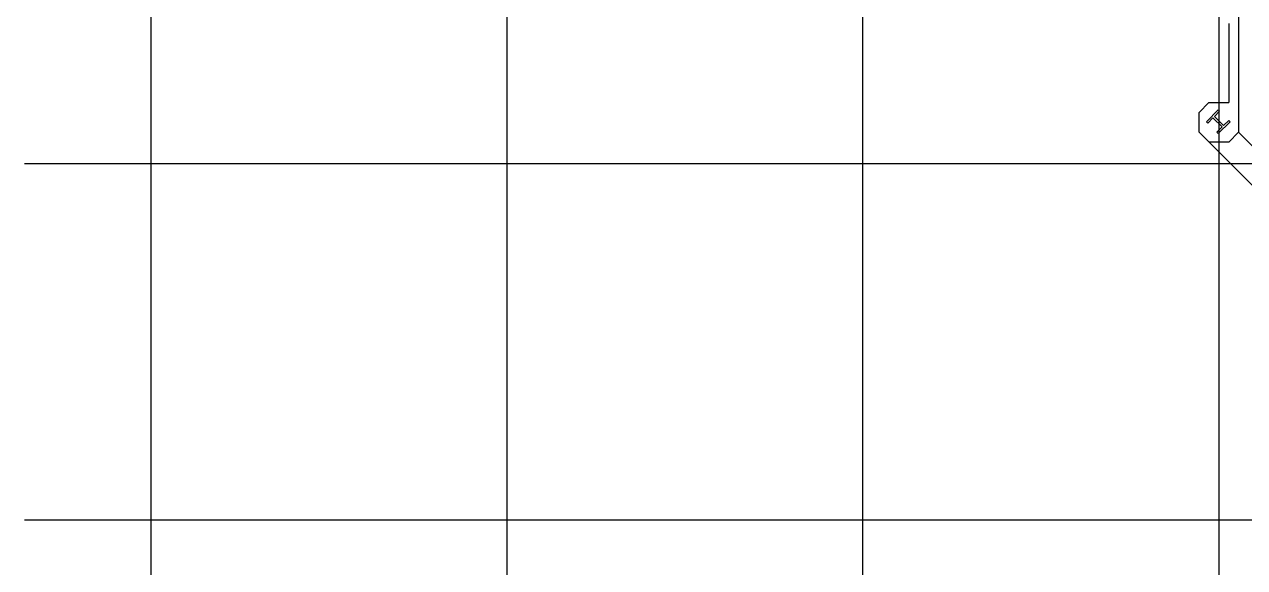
# Model space of a CAD drawing. Header units: millimetres. Extents: x 18694 to 89916, y 18694 to 89916.
# Drawn here: x 18694 to 50039, y 48157 to 62103 of the extents above; entities that cross this region are included whole.
import ezdxf

# ---------------------------------------------------------------- set-up
doc = ezdxf.new("R2010")
doc.units = ezdxf.units.MM
doc.header["$MEASUREMENT"] = 0
for name, color, linetype in [('E-B-SHEL', 7, 'Continuous'), ('E-S-COLM', 7, 'Continuous'), ('GRIDLN', 7, 'Continuous')]:
    doc.layers.add(name, color=color, linetype=linetype)

msp = doc.modelspace()

# ---------------------------------------------------------------- linework, layer by layer
at = {"layer": 'E-B-SHEL', "color": 2}
for p, q in [((49885.6, 62382.4), (49885.6, 59334.4)), ((49631.6, 62128.4), (49631.6, 60096.4)), ((48869.6, 59842.4), (49123.6, 60096.4)), ((49123.6, 60096.4), (49631.6, 60096.4)), ((48869.6, 59334.4), (48869.6, 59842.4)), ((59334.4, 48869.6), (48869.6, 59334.4)), ((49885.6, 59334.4), (49631.6, 59080.4)), ((59334.950469, 49885.6), (49885.6, 59334.950469)), ((49631.6, 59080.4), (49123.6, 59080.4))]:
    msp.add_line(p, q, dxfattribs=at)
at = {"layer": 'E-S-COLM', "color": 8}
msp.add_lwpolyline([(49092.693915, 59567.977359), (49056.772905, 59603.898394), (49362.101606, 59909.227095), (49398.022641, 59873.306085), (49263.318796, 59738.60224), (49496.805451, 59505.115584), (49631.509297, 59639.81943), (49667.430307, 59603.898394), (49362.101606, 59298.569693), (49326.18057, 59334.490703), (49460.884416, 59469.194549), (49227.39776, 59702.681204), (49092.693915, 59567.977359)], close=True, dxfattribs=at)
at = {"layer": 'GRIDLN', "color": 9}
for p, q in [((21945.6, 88696.8), (21945.6, 18694.4)), ((31089.6, 88696.8), (31089.6, 18694.4)), ((31089.6, 88696.8), (31089.6, 18694.4)), ((40220.9, 88696.8), (40220.9, 18694.4)), ((49377.6, 88696.8), (49377.6, 18694.4)), ((88696.8, 58521.6), (18694.4, 58521.6)), ((88696.8, 49377.6), (18694.4, 49377.6))]:
    msp.add_line(p, q, dxfattribs=at)

doc.saveas('drawing.dxf')
